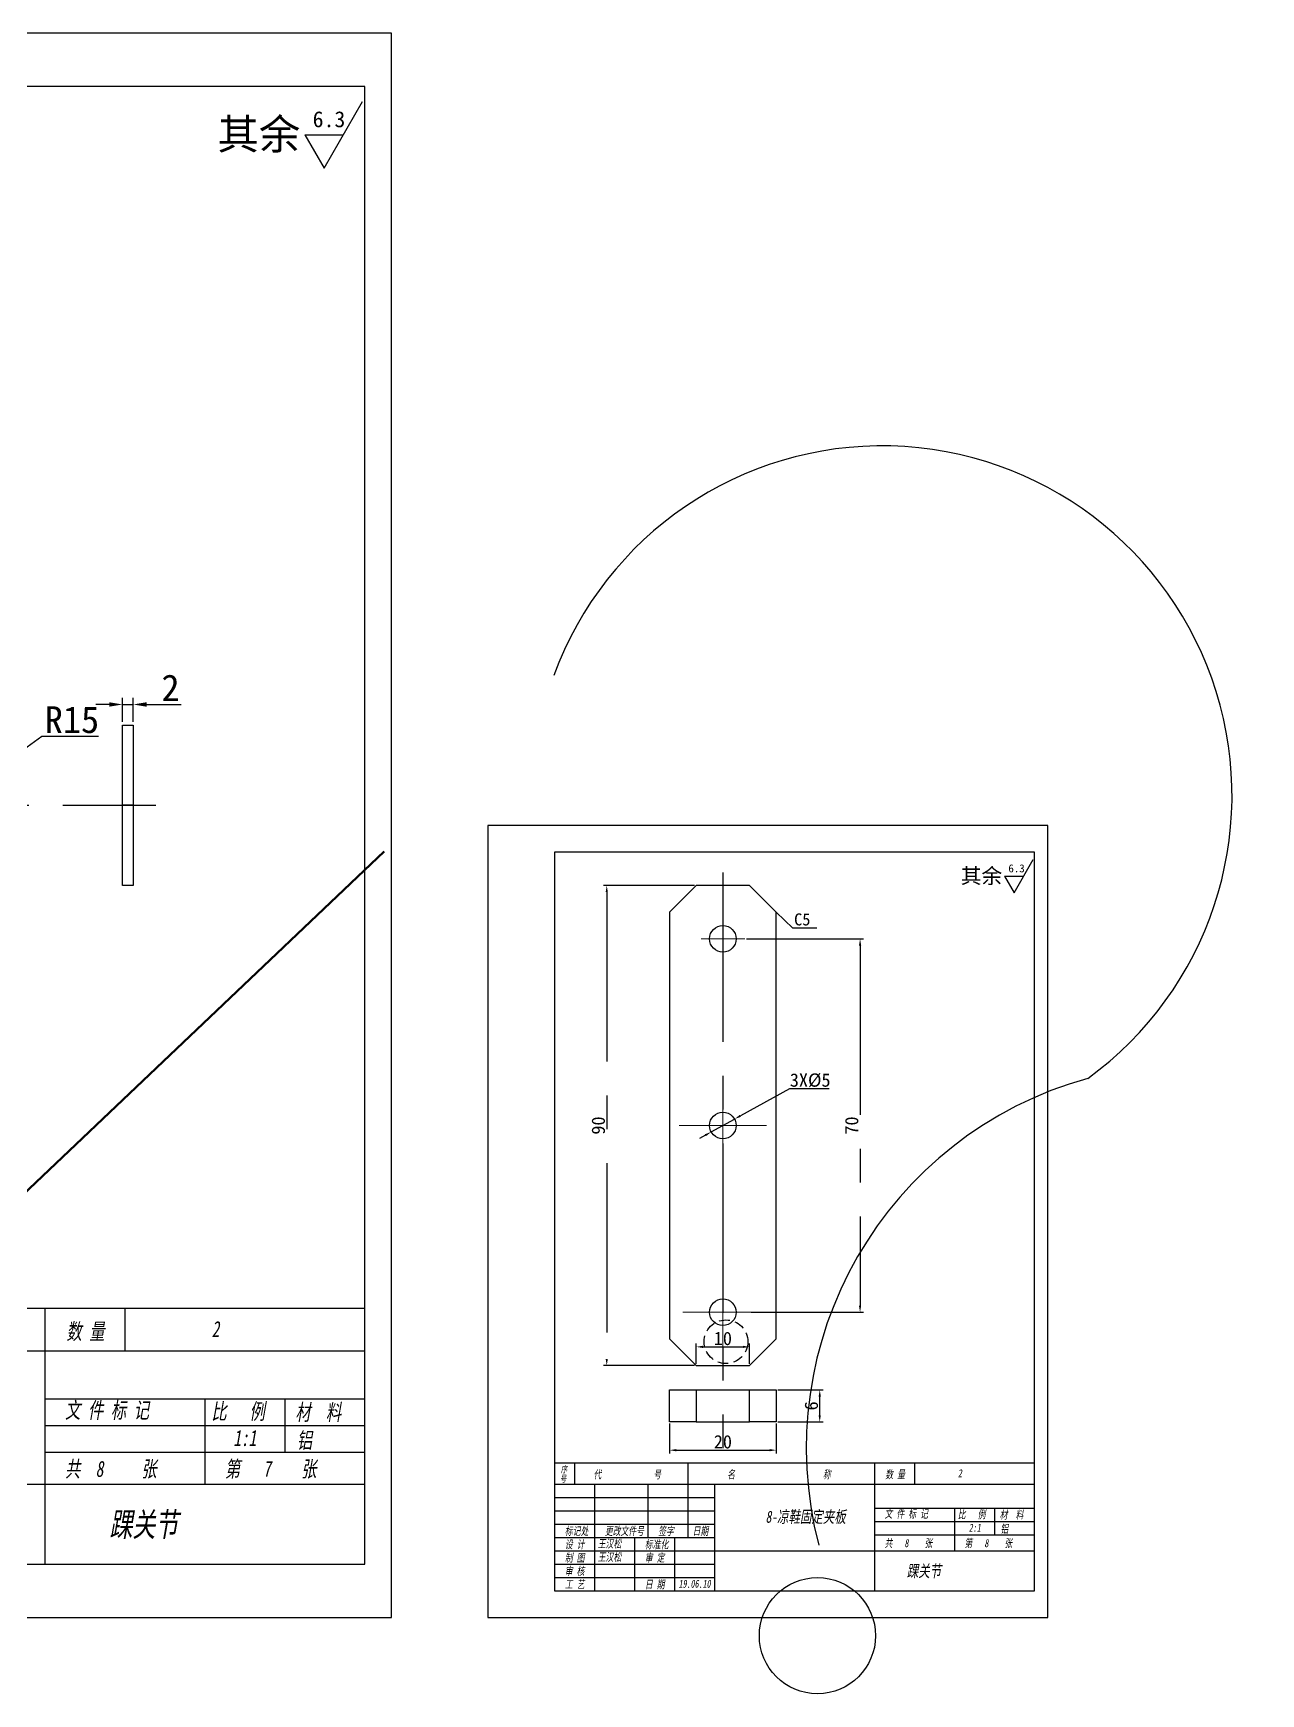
# Model space of a CAD drawing. Header units: millimetres. Extents: x 8840 to 20870, y -7456 to 1741.
# Drawn here: x 12214.9 to 12444.9, y -7455.9 to -7144.6 of the extents above; entities that cross this region are included whole.
import ezdxf

# ---------------------------------------------------------------- set-up
doc = ezdxf.new("R2010")
doc.units = ezdxf.units.MM
doc.linetypes.add('CENTER', pattern=[50.8, 31.75, -6.35, 6.35, -6.35])
doc.linetypes.add('JIS_02_2.0', pattern=[3, 2, -1])
doc.layers.get('0').update_dxf_attribs({"lineweight": 25})
for name, color, linetype in [('中心线', 5, 'CENTER'), ('临时线', 6, 'Continuous'), ('尺寸', 4, 'Continuous'), ('尺寸标注', 4, 'Continuous'), ('文字', 7, 'Continuous'), ('细实线', 2, 'Continuous'), ('虚线', 1, 'JIS_02_2.0')]:
    doc.layers.add(name, color=color, linetype=linetype)
doc.layers.add('粗实线', color=7, linetype='Continuous', lineweight=25)
doc.styles.get("Standard").update_dxf_attribs({"font": ''})
doc.styles.add('样式 2', font='', dxfattribs={"width": 0.7, "oblique": 10})
doc.styles.get('Standard').set_extended_font_data('SimSun')
doc.styles.get('样式 2').set_extended_font_data('SimSun')
doc.dimstyles.new('ISO-25 1.1', dxfattribs={"dimtxt": 5, "dimasz": 2.5, "dimexe": 1.25, "dimexo": 0.625, "dimtad": 1, "dimtoh": 1, "dimdsep": 46, "dimtxsty": 'Standard', "dimcen": 2.5, "dimclrt": 7, "dimadec": 0, "dimazin": 0, "dimtfac": 1, "dimtmove": 0, "dimatfit": 3, "dimfxl": 1, "dimarcsym": 0})
doc.dimstyles.new('ISO-25 2.1', dxfattribs={"dimscale": 0.5, "dimtxt": 5, "dimasz": 2.5, "dimexe": 1.25, "dimexo": 0.625, "dimtad": 1, "dimtoh": 1, "dimdec": 1, "dimdsep": 46, "dimtxsty": 'Standard', "dimcen": 2.5, "dimclrt": 7, "dimadec": 0, "dimazin": 0, "dimtfac": 1, "dimtdec": 1, "dimtmove": 0, "dimatfit": 3, "dimfxl": 1, "dimarcsym": 0})

# ---------------------------------------------------------------- blocks, each defined once
blk = doc.blocks.new('ra')
at = {"layer": '细实线'}
for p, q in [((0, 0), (6, 10.39)), ((-3, 5.2), (0, 0)), ((-3, 5.2), (3, 5.2))]:
    blk.add_line(p, q, dxfattribs=at)
at = {"layer": '文字'}
blk.add_attdef('RA', (-1.78, 6.39), '', height=2.5, dxfattribs=at)
blk = doc.blocks.new('*D1005')
at = {"layer": 'Defpoints', "color": 0, "linetype": 'CENTER'}
for p in [(12211.05, -7280.4), (12198.98, -7289.3)]:
    blk.add_point(p, dxfattribs=at)
at = {"layer": '尺寸标注', "color": 0, "linetype": 'CENTER', "lineweight": -2}
for p, q in [((12216.45, -7276.41), (12213.06, -7278.91)), ((12227.11, -7276.41), (12216.45, -7276.41)), ((12198.98, -7289.3), (12211.05, -7280.4))]:
    blk.add_line(p, q, dxfattribs=at)
at = {"layer": '尺寸标注', "color": 0, "linetype": 'CENTER'}
blk.add_solid([(12212.81, -7278.58), (12213.31, -7279.25), (12211.05, -7280.4)], dxfattribs=at)
at = {"layer": '尺寸标注', "color": 7, "linetype": 'CENTER', "insert": (12222.11, -7273.28), "char_height": 5, "attachment_point": 5}
blk.add_mtext('R15', dxfattribs=at)
blk = doc.blocks.new('SW_CENTERMARKSYMBOL_0')
at = {"color": 0, "linetype": 'Continuous', "lineweight": 0}
for p, q in [((0, 5), (0, 7.5)), ((0, 0), (0, 5)), ((-5, 0), (-7.5, 0)), ((0, 0), (-5, 0)), ((0, 0), (0, -5)), ((0, 0), (5, 0)), ((5, 0), (7.5, 0)), ((0, -5), (0, -7.5))]:
    blk.add_line(p, q, dxfattribs=at)
blk = doc.blocks.new('SW_CENTERMARKSYMBOL_1')
at = {"color": 0, "linetype": 'Continuous', "lineweight": 0}
for p, q in [((0, 5), (0, 8.2)), ((0, 0), (0, 5)), ((-5, 0), (-8.2, 0)), ((0, 0), (-5, 0)), ((0, 0), (0, -5)), ((0, 0), (5, 0)), ((5, 0), (8.2, 0)), ((0, -5), (0, -8.2))]:
    blk.add_line(p, q, dxfattribs=at)
blk = doc.blocks.new('SW_CENTERMARKSYMBOL_2')
at = {"color": 0, "linetype": 'Continuous', "lineweight": 0}
for p, q in [((0, 2.5), (0, 4.1)), ((-2.5, 0), (-4.1, 0)), ((0, 0), (-2.5, 0)), ((0, 0), (0, 2.5)), ((0, 0), (0, -2.5)), ((0, 0), (2.5, 0)), ((2.5, 0), (4.1, 0)), ((0, -2.5), (0, -4.1))]:
    blk.add_line(p, q, dxfattribs=at)
blk = doc.blocks.new('*D1068')
at = {"layer": 'Defpoints', "color": 0, "linetype": 'CENTER'}
for p in [(12346.3, -7348.12), (12341.93, -7350.54)]:
    blk.add_point(p, dxfattribs=at)
at = {"layer": '尺寸标注', "color": 0, "linetype": 'CENTER', "lineweight": -2}
for p, q in [((12356.58, -7342.43), (12347.4, -7347.51)), ((12364.06, -7342.43), (12356.58, -7342.43)), ((12341.93, -7350.54), (12346.3, -7348.12)), ((12340.84, -7351.14), (12339.74, -7351.75))]:
    blk.add_line(p, q, dxfattribs=at)
at = {"layer": '尺寸标注', "color": 0, "linetype": 'CENTER'}
for points in [[(12347.3, -7347.33), (12347.5, -7347.69), (12346.3, -7348.12)], [(12340.73, -7350.96), (12340.94, -7351.33), (12341.93, -7350.54)]]:
    blk.add_solid(points, dxfattribs=at)
at = {"layer": '尺寸标注', "color": 7, "linetype": 'CENTER', "insert": (12360.48, -7340.86), "char_height": 2.5, "attachment_point": 5}
blk.add_mtext('3X%%c5', dxfattribs=at)
blk = doc.blocks.new('*D1069')
at = {"layer": 'Defpoints', "color": 0, "linetype": 'CENTER'}
for p in [(12339.12, -7304.33), (12322.35, -7394.33), (12339.12, -7394.33)]:
    blk.add_point(p, dxfattribs=at)
at = {"layer": '尺寸标注', "color": 0, "linetype": 'CENTER', "lineweight": -2}
for p, q in [((12338.8, -7304.33), (12321.72, -7304.33)), ((12322.35, -7305.58), (12322.35, -7393.08)), ((12338.8, -7394.33), (12321.72, -7394.33))]:
    blk.add_line(p, q, dxfattribs=at)
at = {"layer": '尺寸标注', "color": 0, "linetype": 'CENTER'}
for points in [[(12322.14, -7305.58), (12322.56, -7305.58), (12322.35, -7304.33)], [(12322.14, -7393.08), (12322.56, -7393.08), (12322.35, -7394.33)]]:
    blk.add_solid(points, dxfattribs=at)
at = {"layer": '尺寸标注', "color": 7, "linetype": 'CENTER', "insert": (12320.78, -7349.33), "char_height": 2.5, "attachment_point": 5, "rotation": 90}
blk.add_mtext('90', dxfattribs=at)
blk = doc.blocks.new('*D1070')
at = {"layer": 'Defpoints', "color": 0, "linetype": 'CENTER'}
for p in [(12334.12, -7404.89), (12354.12, -7404.89), (12354.12, -7410.19)]:
    blk.add_point(p, dxfattribs=at)
at = {"layer": '尺寸标注', "color": 0, "linetype": 'CENTER', "lineweight": -2}
for p, q in [((12334.12, -7405.21), (12334.12, -7410.81)), ((12354.12, -7405.21), (12354.12, -7410.81)), ((12335.37, -7410.19), (12352.87, -7410.19))]:
    blk.add_line(p, q, dxfattribs=at)
at = {"layer": '尺寸标注', "color": 0, "linetype": 'CENTER'}
for points in [[(12335.37, -7409.98), (12335.37, -7410.4), (12334.12, -7410.19)], [(12352.87, -7409.98), (12352.87, -7410.4), (12354.12, -7410.19)]]:
    blk.add_solid(points, dxfattribs=at)
at = {"layer": '尺寸标注', "color": 7, "linetype": 'CENTER', "insert": (12344.12, -7408.63), "char_height": 2.5, "attachment_point": 5}
blk.add_mtext('20', dxfattribs=at)
blk = doc.blocks.new('*D1071')
at = {"layer": 'Defpoints', "color": 0, "linetype": 'CENTER'}
for p in [(12354.12, -7398.89), (12362.27, -7398.89), (12354.12, -7404.89)]:
    blk.add_point(p, dxfattribs=at)
at = {"layer": '尺寸标注', "color": 0, "linetype": 'CENTER', "lineweight": -2}
for p, q in [((12354.43, -7398.89), (12362.9, -7398.89)), ((12362.27, -7403.64), (12362.27, -7400.14)), ((12354.43, -7404.89), (12362.9, -7404.89))]:
    blk.add_line(p, q, dxfattribs=at)
at = {"layer": '尺寸标注', "color": 0, "linetype": 'CENTER'}
for points in [[(12362.06, -7400.14), (12362.48, -7400.14), (12362.27, -7398.89)], [(12362.06, -7403.64), (12362.48, -7403.64), (12362.27, -7404.89)]]:
    blk.add_solid(points, dxfattribs=at)
at = {"layer": '尺寸标注', "color": 7, "linetype": 'CENTER', "insert": (12360.71, -7401.89), "char_height": 2.5, "attachment_point": 5, "rotation": 90}
blk.add_mtext('6', dxfattribs=at)
blk = doc.blocks.new('*D1072')
at = {"layer": 'Defpoints', "color": 0, "linetype": 'CENTER'}
for p in [(12348.22, -7314.33), (12349.12, -7384.33), (12369.83, -7384.33)]:
    blk.add_point(p, dxfattribs=at)
at = {"layer": '尺寸标注', "color": 0, "linetype": 'CENTER', "lineweight": -2}
for p, q in [((12348.53, -7314.33), (12370.45, -7314.33)), ((12369.83, -7315.58), (12369.83, -7383.08)), ((12349.43, -7384.33), (12370.45, -7384.33))]:
    blk.add_line(p, q, dxfattribs=at)
at = {"layer": '尺寸标注', "color": 0, "linetype": 'CENTER'}
for points in [[(12369.62, -7315.58), (12370.04, -7315.58), (12369.83, -7314.33)], [(12369.62, -7383.08), (12370.04, -7383.08), (12369.83, -7384.33)]]:
    blk.add_solid(points, dxfattribs=at)
at = {"layer": '尺寸标注', "color": 7, "linetype": 'CENTER', "insert": (12368.27, -7349.33), "char_height": 2.5, "attachment_point": 5, "rotation": 90}
blk.add_mtext('70', dxfattribs=at)
blk = doc.blocks.new('*D1078')
at = {"layer": 'Defpoints', "color": 0, "linetype": 'CENTER'}
for p in [(12233.59, -7270.39), (12231.59, -7274.3), (12233.59, -7274.3)]:
    blk.add_point(p, dxfattribs=at)
at = {"layer": '尺寸标注', "color": 0, "linetype": 'CENTER', "lineweight": -2}
for p, q in [((12229.09, -7270.39), (12226.59, -7270.39)), ((12231.59, -7273.68), (12231.59, -7269.14)), ((12231.59, -7270.39), (12233.59, -7270.39)), ((12233.59, -7273.68), (12233.59, -7269.14)), ((12236.09, -7270.39), (12242.59, -7270.39))]:
    blk.add_line(p, q, dxfattribs=at)
at = {"layer": '尺寸标注', "color": 0, "linetype": 'CENTER'}
for points in [[(12229.09, -7269.98), (12229.09, -7270.81), (12231.59, -7270.39)], [(12236.09, -7269.98), (12236.09, -7270.81), (12233.59, -7270.39)]]:
    blk.add_solid(points, dxfattribs=at)
at = {"layer": '尺寸标注', "color": 7, "linetype": 'CENTER', "insert": (12240.59, -7267.27), "char_height": 5, "attachment_point": 5}
blk.add_mtext('2', dxfattribs=at)
blk = doc.blocks.new('*D1079')
at = {"layer": 'Defpoints', "color": 0, "linetype": 'CENTER'}
for p in [(12349.12, -7390.82), (12339.12, -7394.33), (12349.12, -7394.33)]:
    blk.add_point(p, dxfattribs=at)
at = {"layer": '尺寸标注', "color": 0, "linetype": 'CENTER', "lineweight": -2}
for p, q in [((12339.12, -7394.01), (12339.12, -7390.19)), ((12349.12, -7394.01), (12349.12, -7390.19)), ((12340.37, -7390.82), (12347.87, -7390.82))]:
    blk.add_line(p, q, dxfattribs=at)
at = {"layer": '尺寸标注', "color": 0, "linetype": 'CENTER'}
for points in [[(12340.37, -7390.61), (12340.37, -7391.03), (12339.12, -7390.82)], [(12347.87, -7390.61), (12347.87, -7391.03), (12349.12, -7390.82)]]:
    blk.add_solid(points, dxfattribs=at)
at = {"layer": '尺寸标注', "color": 7, "linetype": 'CENTER', "insert": (12344.12, -7389.26), "char_height": 2.5, "attachment_point": 5}
blk.add_mtext('10', dxfattribs=at)
blk = doc.blocks.new('CHECK_DWG')
at = {"layer": '粗实线', "color": 1, "linetype": 'ByBlock', "lineweight": 50}
blk.add_line((0, 0), (109.02, 103.6), dxfattribs=at)
at = {"layer": '粗实线', "color": 1, "linetype": 'ByBlock', "lineweight": 50, "ltscale": 2}
blk.add_line((-44.59, 36.45), (0, 0), dxfattribs=at)
blk = doc.blocks.new('CHECK_needdiscuss')
at = {"layer": '尺寸标注', "color": 1, "linetype": 'ByBlock', "lineweight": -2}
blk.add_circle((0, 0), 13.61, dxfattribs=at)
for centre, radius, start, end in [((15.2, 196.89), 81.93, 305.9831, 159.9116), ((87.27, 43.96), 89.87, 105.4449, 194.6386)]:
    blk.add_arc(centre, radius, start, end, dxfattribs=at)

msp = doc.modelspace()

# ---------------------------------------------------------------- linework, layer by layer
for p, q in [((12277.03, -7154.557), (12097.03, -7154.557)), ((12277.03, -7431.557), (12277.03, -7154.557)), ((12402.532, -7298.057), (12312.532, -7298.057)), ((12312.532, -7298.057), (12312.532, -7436.557)), ((12402.532, -7436.557), (12402.532, -7298.057)), ((12097.03, -7383.557), (12277.03, -7383.557)), ((12217.03, -7383.557), (12217.03, -7431.557)), ((12232.03, -7383.557), (12232.03, -7391.557)), ((12097.03, -7391.557), (12277.03, -7391.557)), ((12217.03, -7400.557), (12277.03, -7400.557)), ((12312.532, -7412.557), (12402.532, -7412.557)), ((12316.282, -7412.557), (12316.282, -7416.557)), ((12337.532, -7412.557), (12337.532, -7416.557)), ((12372.532, -7412.557), (12372.532, -7436.557)), ((12380.032, -7412.557), (12380.032, -7416.557)), ((12157.03, -7416.557), (12277.03, -7416.557)), ((12312.532, -7416.557), (12402.532, -7416.557)), ((12342.532, -7416.557), (12342.532, -7436.557)), ((12372.532, -7421.057), (12402.532, -7421.057)), ((12312.532, -7424.057), (12342.532, -7424.057)), ((12342.532, -7429.057), (12402.532, -7429.057)), ((12097.03, -7431.557), (12277.03, -7431.557)), ((12312.532, -7436.557), (12402.532, -7436.557))]:
    msp.add_line(p, q)
for points in [[(12072.03, -7441.557), (12282.03, -7441.557), (12282.03, -7144.557), (12072.03, -7144.557)], [(12300.032, -7441.557), (12405.032, -7441.557), (12405.032, -7293.057), (12300.032, -7293.057)]]:
    msp.add_lwpolyline(points, close=True)
at = {"layer": '中心线'}
for p, q in [((12118.79, -7289.303), (12237.832, -7289.303)), ((12344.116, -7301.896), (12344.116, -7409.836))]:
    msp.add_line(p, q, dxfattribs=at)
at = {"layer": '临时线'}
for p, q in [((12246.991, -7400.557), (12246.991, -7416.557)), ((12261.991, -7400.557), (12261.991, -7410.557)), ((12217.03, -7405.557), (12277.03, -7405.557)), ((12217.03, -7410.557), (12277.03, -7410.557)), ((12320.032, -7416.557), (12320.032, -7436.557)), ((12330.032, -7416.557), (12330.032, -7426.557)), ((12337.532, -7416.557), (12337.532, -7426.557)), ((12312.532, -7419.057), (12342.532, -7419.057)), ((12387.513, -7421.057), (12387.513, -7429.057)), ((12395.013, -7421.057), (12395.013, -7426.057)), ((12312.532, -7421.557), (12342.532, -7421.557)), ((12372.532, -7423.557), (12402.532, -7423.557)), ((12312.532, -7426.557), (12342.532, -7426.557)), ((12327.532, -7426.557), (12327.532, -7436.557)), ((12335.032, -7426.557), (12335.032, -7436.557)), ((12372.532, -7426.057), (12402.532, -7426.057)), ((12312.532, -7429.057), (12342.532, -7429.057)), ((12312.532, -7431.557), (12342.532, -7431.557)), ((12312.532, -7434.057), (12342.532, -7434.057))]:
    msp.add_line(p, q, dxfattribs=at)
at = {"layer": '尺寸标注'}
for p, q in [((12357.235, -7312.317), (12354.116, -7309.327)), ((12361.723, -7312.311), (12357.235, -7312.317))]:
    msp.add_line(p, q, dxfattribs=at)
at = {"layer": '粗实线'}
for p, q in [((12231.594, -7289.303), (12231.594, -7274.303)), ((12231.594, -7274.303), (12233.594, -7274.303)), ((12233.594, -7274.303), (12233.594, -7289.303)), ((12233.594, -7289.303), (12231.594, -7289.303)), ((12231.594, -7304.303), (12231.594, -7289.303)), ((12233.594, -7289.303), (12233.594, -7304.303)), ((12233.594, -7304.303), (12231.594, -7304.303)), ((12339.116, -7304.327), (12334.116, -7309.327)), ((12349.116, -7304.327), (12339.116, -7304.327)), ((12354.116, -7309.327), (12349.116, -7304.327)), ((12334.116, -7309.327), (12334.116, -7389.327)), ((12354.116, -7389.327), (12354.116, -7309.327)), ((12334.116, -7389.327), (12339.116, -7394.327)), ((12349.116, -7394.327), (12354.116, -7389.327)), ((12339.116, -7394.327), (12349.116, -7394.327)), ((12334.116, -7404.894), (12334.116, -7398.894)), ((12334.116, -7398.894), (12339.116, -7398.894)), ((12339.116, -7398.894), (12339.116, -7404.894)), ((12339.116, -7398.894), (12349.116, -7398.894)), ((12349.116, -7404.894), (12349.116, -7398.894)), ((12349.116, -7398.894), (12354.116, -7398.894)), ((12354.116, -7398.894), (12354.116, -7404.894)), ((12339.116, -7404.894), (12334.116, -7404.894)), ((12339.116, -7404.894), (12349.116, -7404.894)), ((12354.116, -7404.894), (12349.116, -7404.894))]:
    msp.add_line(p, q, dxfattribs=at)
for centre in [(12344.116, -7314.327), (12344.116, -7349.327), (12344.116, -7384.327)]:
    msp.add_circle(centre, 2.5, dxfattribs=at)
for p in [(12344.116, -7314.327), (12344.116, -7349.327), (12344.116, -7384.327)]:
    msp.add_point(p, dxfattribs=at)
at = {"layer": '虚线', "lineweight": 30}
msp.add_circle((12344.701, -7389.865), 4.097, dxfattribs=at)

# ---------------------------------------------------------------- block references
at = {"layer": '中心线', "rotation": 270}
for name, p in [('SW_CENTERMARKSYMBOL_2', (12344.116, -7314.327)), ('SW_CENTERMARKSYMBOL_1', (12344.116, -7349.327)), ('SW_CENTERMARKSYMBOL_0', (12344.116, -7384.327))]:
    msp.add_blockref(name, p, dxfattribs=at)
at = {"layer": '尺寸'}
for p, xscale, yscale, zscale in [((12269.362, -7169.849), 1.19999999999709, 1.199999999999818, 1.2), ((12398.698, -7305.703), 0.5999999999985448, 0.599999999999909, 0.6)]:
    msp.add_blockref('ra', p, dxfattribs=dict(at, xscale=xscale, yscale=yscale, zscale=zscale)).add_auto_attribs({'RA': '6.3'})
at = {"layer": '尺寸标注', "color": 0, "lineweight": 30, "xscale": 0.8, "yscale": 0.8, "zscale": 0.8}
msp.add_blockref('CHECK_needdiscuss', (12361.84, -7444.97), dxfattribs=at)
at = {"layer": '尺寸标注', "lineweight": 100}
msp.add_blockref('CHECK_DWG', (12171.621, -7401.557), dxfattribs=at)

# ---------------------------------------------------------------- texts
at = {"style": '样式 2', "oblique": 10, "width": 0.7}
for s, height, p in [('数 量', 3, (12221.084, -7389.428)), ('2', 3, (12248.299, -7388.999)), ('文 件 标 记', 3, (12220.836, -7404.186)), ('比   例', 3, (12248.26, -7404.405)), ('材  料', 3, (12263.997, -7404.564)), ('1:1', 3, (12252.369, -7409.405)), ('铝', 3, (12264.274, -7409.848)), ('共  8     张', 3, (12220.836, -7415.186)), ('第   7    张', 3, (12250.798, -7415.186)), ('号', 1.25, (12313.563, -7416.183)), ('序', 1.25, (12313.736, -7414.406)), ('代             号', 1.5, (12319.866, -7415.492)), ('名                      称', 1.5, (12344.931, -7415.492)), ('数 量', 1.5, (12374.559, -7415.492)), ('2', 1.5, (12388.167, -7415.278)), ('踝关节', 4.5, (12229.159, -7426.368)), ('8-凉鞋固定夹板', 2.25, (12352.133, -7423.79)), ('文 件 标 记', 1.5, (12374.436, -7422.872)), ('比   例', 1.5, (12388.148, -7422.981)), ('材  料', 1.5, (12396.016, -7423.06)), ('标记处', 1.5, (12314.5, -7426.11)), ('更改文件号', 1.5, (12322, -7426.11)), ('签字', 1.5, (12332, -7426.11)), ('日期', 1.5, (12338.445, -7426.11)), ('2:1', 1.5, (12390.202, -7425.481)), ('铝', 1.5, (12396.154, -7425.702)), ('设 计', 1.5, (12314.5, -7428.61)), ('王汉松', 1.5, (12320.667, -7428.481)), ('标准化', 1.5, (12329.5, -7428.61)), ('共   8    张', 1.5, (12374.436, -7428.372)), ('第   8    张', 1.5, (12389.416, -7428.372)), ('制 图', 1.5, (12314.5, -7431.11)), ('王汉松', 1.5, (12320.667, -7430.981)), ('审 定', 1.5, (12329.5, -7431.11)), ('审 核', 1.5, (12314.5, -7433.61)), ('踝关节', 2.25, (12378.597, -7433.962)), ('工 艺', 1.5, (12314.5, -7436.11)), ('日 期', 1.5, (12329.5, -7436.11)), ('19.06.10', 1.5, (12335.805, -7435.98))]:
    msp.add_text(s, height=height, dxfattribs=at).set_placement(p)
at = {"layer": '尺寸标注', "insert": (12357.464, -7309.564), "char_height": 2.25, "attachment_point": 1}
msp.add_mtext_dynamic_manual_height_columns('{\\C7;C5}', width=14.2971, gutter_width=18.824, heights=[0], dxfattribs=at)
at = {"layer": '文字'}
for height, p in [(5.7, (12249.376, -7166.333)), (2.85, (12388.705, -7303.945))]:
    msp.add_text('其余', height=height, dxfattribs=at).set_placement(p)

# ---------------------------------------------------------------- dimensions: what is measured, and where the dimension line sits
at = {"layer": '尺寸标注', "linetype": 'CENTER'}
for base, p1, p2, dimstyle, picture, middle in [((12233.594, -7270.394), (12231.594, -7274.303), (12233.594, -7274.303), 'ISO-25 1.1', '*D1078', (12240.594, -7267.269)), ((12349.116, -7390.819), (12339.116, -7394.327), (12349.116, -7394.327), 'ISO-25 2.1', '*D1079', (12344.116, -7389.256)), ((12354.116, -7410.19), (12334.116, -7404.894), (12354.116, -7404.894), 'ISO-25 2.1', '*D1070', (12344.116, -7408.627))]:
    dim = msp.add_linear_dim(base=base, p1=p1, p2=p2, dimstyle=dimstyle, dxfattribs=at)
    dim.commit()
    dim.dimension.update_dxf_attribs({"geometry": picture, "text_midpoint": middle})
dim = msp.add_radius_dim(center=(12198.977, -7289.303), mpoint=(12211.047, -7280.397), dimstyle='ISO-25 1.1', dxfattribs=at)
dim.commit()
dim.dimension.update_dxf_attribs({"geometry": '*D1005', "text_midpoint": (12222.106, -7276.408), "dimtype": 164})
for base, p1, p2, picture, middle in [((12322.347, -7394.327), (12339.116, -7304.327), (12339.116, -7394.327), '*D1069', (12320.784, -7349.327)), ((12369.83, -7384.327), (12348.216, -7314.327), (12349.116, -7384.327), '*D1072', (12368.267, -7349.327)), ((12362.271, -7398.894), (12354.116, -7404.894), (12354.116, -7398.894), '*D1071', (12360.708, -7401.894))]:
    dim = msp.add_linear_dim(base=base, p1=p1, p2=p2, angle=90, dimstyle='ISO-25 2.1', dxfattribs=at)
    dim.commit()
    dim.dimension.update_dxf_attribs({"geometry": picture, "text_midpoint": middle})
dim = msp.add_diameter_dim_2p(p1=(12341.929, -7350.538), p2=(12346.303, -7348.115), text='3X%%c5', dimstyle='ISO-25 2.1', dxfattribs=at)
dim.commit()
dim.dimension.update_dxf_attribs({"geometry": '*D1068', "text_midpoint": (12360.479, -7342.425), "dimtype": 163})

doc.saveas('drawing.dxf')
